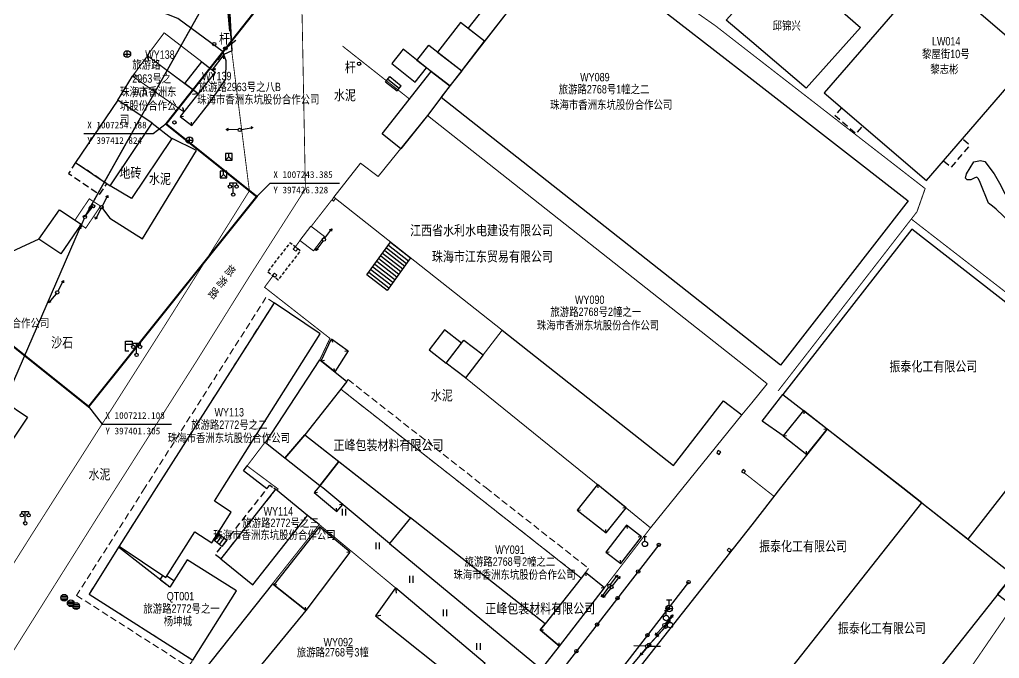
# Model space of a CAD drawing. Extents: x 396500 to 398250, y 1005980 to 1008200.
# Drawn here: x 397391 to 397536.9, y 1007174.6 to 1007269.7 of the extents above; entities that cross this region are included whole.
import ezdxf
from ezdxf.enums import TextEntityAlignment as Align

# ---------------------------------------------------------------- set-up
doc = ezdxf.new("R2010")
doc.units = 0
doc.header["$LTSCALE"] = 0.5
for name, pattern in [('X32', [1.5, 1, -0.5]), ('X39', [3, 2.5, -0.5]), ('X5', [3, 2, -1])]:
    doc.linetypes.add(name, pattern=pattern)
doc.layers.get('0').update_dxf_attribs({"linetype": 'CONTINUOUS'})
doc.layers.add('ASSIST', color=7, linetype='CONTINUOUS', plot=False)
for name, color, linetype in [('DLDW', 11, 'CONTINUOUS'), ('DLSS', 4, 'CONTINUOUS'), ('DMTZ', 3, 'CONTINUOUS'), ('GXYZ', 2, 'CONTINUOUS'), ('JMD', 6, 'CONTINUOUS'), ('SXSS', 5, 'CONTINUOUS'), ('ZBTZ', 3, 'CONTINUOUS'), ('权属人', 160, 'CONTINUOUS'), ('用地红线', 1, 'CONTINUOUS'), ('编号', 90, 'CONTINUOUS'), ('门牌号', 1, 'CONTINUOUS')]:
    doc.layers.add(name, color=color, linetype=linetype)
doc.styles.add('宋体', font='SIMSUN.TTF')
doc.styles.add('细等线体', font='长等线体_0.TTF', dxfattribs={"width": 0.8})
doc.styles.add('黑体', font='simhei.ttf')
doc.linetypes.add('10421', pattern='A,2,[150,AAA.SHX,S=1,R=0,X=0,Y=1],1e-11', length=2)
doc.linetypes.add('10422', pattern='A,2,[150,AAA.SHX,S=1,R=0,X=0,Y=1],2,[177,AAA.SHX,S=1,R=0,X=0,Y=0.8],1e-09', length=4)
doc.linetypes.add('1161', pattern='A,0,[149,AAA.SHX,S=0.15,R=0,X=0,Y=0],-1.6', length=1.6)
doc.linetypes.add('443', pattern='A,5,[169,AAA.SHX,S=0.83,R=0,X=0,Y=0],5', length=10)
doc.linetypes.add('444', pattern='A,4.5,[145,AAA.SHX,S=1,R=0,X=0,Y=1],4.5,-0.5,[146,AAA.SHX,S=1,R=0,X=0,Y=0],-0.5', length=10)
doc.linetypes.add('445', pattern='A,8,-0.5,[147,AAA.SHX,S=1,R=0,X=0,Y=0],-1.5', length=10)

# ---------------------------------------------------------------- blocks, each defined once
blk = doc.blocks.new('gc097')
for p, q in [((-1, 2.9), (-1, 3.5)), ((-1, 3.5), (1, 3.5)), ((0, 0.5), (0, 3.5)), ((1, 3.5), (1, 2.9))]:
    blk.add_line(p, q)
for centre in [(-1, 2.4), (0, 0), (1, 2.4)]:
    blk.add_circle(centre, 0.5)
blk = doc.blocks.new('gc133')
for p, q in [((-1, 0), (1, 0)), ((-0.8, 2.6), (0.8, 2.6)), ((0, 1), (0, 2.6))]:
    blk.add_line(p, q)
blk.add_circle((0, 0), 1)
blk = doc.blocks.new('gc134')
for p, q in [((-0.5, 2.2), (0.5, 2.2)), ((0, 0.8), (0, 2.2))]:
    blk.add_line(p, q)
blk.add_circle((0, 0), 0.8)
blk = doc.blocks.new('gc013b')
at = {"linetype": 'Continuous'}
blk.add_line((0.5, 0), (4, 0), dxfattribs=at)
at = {"linetype": 'Continuous', "flags": 128}
blk.add_lwpolyline([(3.39, 0.35), (4, 0), (3.39, -0.35)], dxfattribs=at)
blk = doc.blocks.new('gc170')
at = {"linetype": 'Continuous'}
blk.add_circle((0, 0), 0.5, dxfattribs=at)
blk = doc.blocks.new('gc013c')
at = {"linetype": 'Continuous'}
blk.add_line((0.5, 0), (4, 0), dxfattribs=at)
at = {"linetype": 'Continuous', "const_width": 0.15, "flags": 128}
blk.add_lwpolyline([(3.775, 0, 1), (3.925, 0, 1)], format="xyb", close=True, dxfattribs=at)
blk = doc.blocks.new('gc053')
for p, q in [((-1, 0), (1, 0)), ((-0.9, 0.43), (0.9, 0.43)), ((-0.88, -0.47), (0.88, -0.47))]:
    blk.add_line(p, q)
blk.add_circle((0, 0), 1)
blk = doc.blocks.new('gc121')
for p, q in [((-0.5, -1), (-0.5, 1)), ((0.5, -1), (0.5, 1))]:
    blk.add_line(p, q)
blk = doc.blocks.new('gc049')
for p, q in [((-1, 1), (-1, -1)), ((1, 1), (-1, 1)), ((-1, -1), (0, 0)), ((0, 0), (0, 1)), ((0, 0), (1, -1)), ((1, -1), (1, 1)), ((-1, -1), (1, -1))]:
    blk.add_line(p, q)
blk = doc.blocks.new('gc043')
for p, q in [((-1, 0), (1, 0)), ((0, -1), (0, 1))]:
    blk.add_line(p, q)
blk.add_circle((0, 0), 1)
blk = doc.blocks.new('gc013a')
at = {"linetype": 'Continuous'}
blk.add_line((0.5, 0), (4, 0), dxfattribs=at)
at = {"linetype": 'Continuous', "flags": 128}
for points in [[(2.77, 0.35), (3.38, 0), (2.77, -0.35)], [(3.39, 0.35), (4, 0), (3.39, -0.35)]]:
    blk.add_lwpolyline(points, dxfattribs=at)
blk = doc.blocks.new('gc076')
for p, q in [((0, 0), (0, 3)), ((0, 3), (2, 3)), ((2, 3), (2, 2)), ((2, 2), (0, 2)), ((1, 0), (0, 0))]:
    blk.add_line(p, q)

msp = doc.modelspace()

# ---------------------------------------------------------------- linework, layer by layer
at = {"layer": 'ASSIST', "linetype": 'Continuous', "flags": 128}
for points in [[(397400.76, 1007240.36), (397454.82, 1007336.65)], [(397445.51, 1007260.46), (397447.21, 1007259.11)], [(397400.76, 1007240.36), (397401.96, 1007241.95)], [(397486.16, 1007191.53), (397470.85, 1007171.76)], [(397490.6, 1007185.99), (397472.24, 1007162.27)]]:
    msp.add_lwpolyline(points, dxfattribs=at)
for points in [[(397442.73, 1007231.73), (397446.25, 1007236.58), (397449.23, 1007234.24), (397445.72, 1007229.42)], [(397420.56, 1007193.3), (397421.86, 1007192.24), (397421.11, 1007191.3), (397419.91, 1007192.28)]]:
    msp.add_lwpolyline(points, close=True, dxfattribs=at)
at = {"layer": 'ASSIST', "linetype": 'Continuous', "elevation": 15.52, "flags": 128}
msp.add_lwpolyline([(397470.5, 1007157.2), (397474.97, 1007164.97), (397484.73, 1007176.67), (397487.18, 1007179.35), (397488.23, 1007181.06)], dxfattribs=at)
at = {"layer": 'DLDW', "color": 11, "linetype": 'Continuous'}
for p, q in [((397445.51, 1007260.46), (397446.13, 1007261.24)), ((397445.82, 1007260.85), (397447.52, 1007259.5)), ((397446.13, 1007261.24), (397447.83, 1007259.89)), ((397447.21, 1007259.11), (397447.83, 1007259.89))]:
    msp.add_line(p, q, dxfattribs=at)
at = {"layer": 'DLSS', "linetype": 'Continuous', "lineweight": 0, "const_width": 0.125, "flags": 128}
for points in [[(397397.25, 1007200), (397412.59, 1007224.12), (397420.27, 1007236.32), (397425.23, 1007244.23), (397422.6, 1007265.08), (397422.22, 1007270.13), (397422.22, 1007272.36), (397423.78, 1007278.43), (397429.07, 1007287.26), (397434.63, 1007296.23), (397439.65, 1007303.14), (397450.82, 1007314.53), (397490.43, 1007346.98), (397500, 1007354.74)], [(397278.92, 1007000), (397281.26, 1007005.09), (397293.17, 1007030.56), (397298, 1007040.41), (397302.14, 1007048.18), (397307.34, 1007057.28), (397313.01, 1007067.08), (397355.29, 1007133.51), (397393.14, 1007193.54), (397394.1, 1007195.04), (397397.24, 1007199.98), (397397.25, 1007200)]]:
    msp.add_lwpolyline(points, dxfattribs=at)
at = {"layer": 'DLSS', "linetype": 'Continuous', "const_width": 0.125, "flags": 128}
for points in [[(397405.37, 1007200), (397417.42, 1007218.97), (397425.23, 1007231.48), (397433.57, 1007244.52), (397433.08, 1007270.23), (397432.93, 1007274.92), (397434.9, 1007282.26), (397437.07, 1007286.77), (397441, 1007293.21), (397443.86, 1007297.37), (397445.85, 1007299.67), (397455.29, 1007309.22), (397473.17, 1007323.79), (397474.09, 1007324.59), (397475.82, 1007322.89), (397479.89, 1007319.26), (397486.74, 1007313.93), (397499.85, 1007302.59), (397500, 1007302.46)], [(397318.75, 1007062.5), (397321.16, 1007066.48), (397339.13, 1007094.61), (397359.91, 1007127.71), (397402.73, 1007195.84), (397405.37, 1007200)]]:
    msp.add_lwpolyline(points, dxfattribs=at)
at = {"layer": 'DMTZ', "linetype": '10421', "lineweight": 0}
msp.add_lwpolyline([(397421.38, 1007264.89), (397414.57, 1007269.89), (397411.54, 1007271.07), (397410.07, 1007272.6)], dxfattribs=at)
at = {"layer": 'DMTZ', "linetype": '10421', "flags": 128}
msp.add_lwpolyline([(397540.26, 1007239.67), (397540.27, 1007239.34), (397539.97, 1007238.84), (397539.45, 1007238.87), (397539.15, 1007238.84), (397538.53, 1007239.47), (397536.41, 1007241.53), (397535.85, 1007241.96), (397535.26, 1007242.4), (397534, 1007245.49), (397533.77, 1007246.02), (397533.5, 1007246.27), (397533.21, 1007246.15), (397532.6, 1007245.86), (397532.05, 1007245.85), (397531.84, 1007246.1), (397531.95, 1007246.75), (397533.05, 1007248.56), (397534.06, 1007248.74), (397534.69, 1007248.58), (397536.09, 1007246.78), (397536.91, 1007245.39), (397537.67, 1007243.82), (397538.9, 1007242), (397539.98, 1007240.51)], close=True, dxfattribs=at)
at = {"layer": 'DMTZ', "linetype": '10422', "flags": 128}
for points in [[(397427.82, 1007199.86), (397424.36, 1007202.57), (397424.89, 1007203.29)], [(397427.82, 1007199.86), (397427.64, 1007200)]]:
    msp.add_lwpolyline(points, dxfattribs=at)
at = {"layer": 'GXYZ', "linetype": 'Continuous'}
for p, q in [((397401.74, 1007242.11), (397453.84, 1007334.9)), ((397400.91, 1007240.56), (397401.81, 1007241.75))]:
    msp.add_line(p, q, dxfattribs=at)
at = {"layer": 'GXYZ', "linetype": 'Continuous', "flags": 128}
msp.add_lwpolyline([(397383.21, 1007200), (397399.96, 1007238.53)], dxfattribs=at)
at = {"layer": 'JMD', "linetype": 'Continuous'}
for p, q in [((397410.08, 1007264.35), (397410.2, 1007263.56)), ((397410.08, 1007264.35), (397410.15, 1007263.86)), ((397421.42, 1007264.53), (397421.35, 1007264.03)), ((397421.42, 1007264.53, 0.7), (397421.39, 1007263.87)), ((397419.68, 1007262.25, 0.7), (397420.22, 1007262.46, 0.3)), ((397419.68, 1007262.25), (397420.17, 1007262.31)), ((397407.84, 1007261.29), (397408.63, 1007261.41)), ((397407.84, 1007261.29), (397408.33, 1007261.37)), ((397417.61, 1007258.7), (397416.78, 1007258.59)), ((397417.61, 1007258.7), (397417.11, 1007258.64)), ((397415.49, 1007256, 0.7), (397415.3, 1007256.65)), ((397415.49, 1007256), (397415.41, 1007256.49)), ((397414.94, 1007255.31), (397415.44, 1007255.37)), ((397416.68, 1007253.96), (397416.61, 1007254.46)), ((397445.96, 1007236.17), (397448.93, 1007233.84)), ((397446.25, 1007236.58), (397449.23, 1007234.24)), ((397444.78, 1007234.56), (397447.76, 1007232.23)), ((397445.07, 1007234.96), (397448.05, 1007232.63)), ((397445.37, 1007235.36), (397448.35, 1007233.04)), ((397445.66, 1007235.77), (397448.64, 1007233.44)), ((397443.9, 1007233.34), (397446.88, 1007231.03)), ((397444.19, 1007233.75), (397447.18, 1007231.43)), ((397444.49, 1007234.15), (397447.47, 1007231.83)), ((397443.01, 1007232.13), (397446, 1007229.82)), ((397443.31, 1007232.53), (397446.3, 1007230.22)), ((397443.6, 1007232.94), (397446.59, 1007230.62)), ((397437.47, 1007222.21), (397437.59, 1007221.72)), ((397439.93, 1007220.41), (397439.44, 1007220.32)), ((397435.91, 1007218.91), (397436.39, 1007219.03)), ((397437.93, 1007217.29), (397437.85, 1007217.78)), ((397507.72, 1007211.52), (397507.78, 1007211.02)), ((397511.22, 1007208.78), (397510.73, 1007208.72)), ((397504.69, 1007207.75), (397505.19, 1007207.81)), ((397508.21, 1007204.97), (397508.15, 1007205.47)), ((397477.04, 1007200.5), (397477.09, 1007200.01)), ((397434.88, 1007199.32, -0.22), (397435.38, 1007199.37, -0.22)), ((397434.88, 1007199.32), (397435.38, 1007199.37)), ((397438.27, 1007196.5, -0.22), (397438.22, 1007197, -0.22)), ((397438.27, 1007196.5), (397438.22, 1007197)), ((397439.12, 1007197.53, 1), (397438.63, 1007197.48, -0.22)), ((397439.12, 1007197.53), (397438.63, 1007197.48)), ((397474.03, 1007196.71), (397474.53, 1007196.77)), ((397481.31, 1007197.05), (397480.81, 1007196.99)), ((397435.67, 1007194.2), (397435.73, 1007193.7)), ((397478.35, 1007193.31), (397478.29, 1007193.81)), ((397481.37, 1007194.46), (397481.44, 1007193.97)), ((397420.7, 1007193.19), (397420.04, 1007192.18)), ((397421.08, 1007192.87), (397420.39, 1007191.89)), ((397421.47, 1007192.56), (397420.75, 1007191.59)), ((397421.86, 1007192.24), (397421.11, 1007191.3)), ((397483.61, 1007192.74), (397483.11, 1007192.68)), ((397440.21, 1007190.44), (397439.72, 1007190.38)), ((397478.31, 1007190.45), (397478.8, 1007190.52)), ((397480.53, 1007188.74), (397480.46, 1007189.24)), ((397475.25, 1007187.4), (397475.31, 1007186.9)), ((397428.85, 1007185.6), (397429.34, 1007185.65)), ((397447, 1007185.12), (397447.1, 1007184.33)), ((397447, 1007185.12), (397447.06, 1007184.63)), ((397478.09, 1007185.16), (397477.59, 1007185.1)), ((397433.67, 1007181.78), (397433.6, 1007182.28)), ((397444.02, 1007180.96), (397444.81, 1007181.07)), ((397444.02, 1007180.96), (397444.51, 1007181.03)), ((397468.5, 1007178.87), (397469, 1007178.91)), ((397471.41, 1007176.46), (397471.35, 1007176.96))]:
    msp.add_line(p, q, dxfattribs=at)
at = {"layer": 'JMD', "linetype": '444', "flags": 128}
for points, elevation in [([(397422.32, 1007268.02), (397421.82, 1007273.5), (397423.5, 1007278.57), (397426.35, 1007283.06), (397428.56, 1007287.42), (397438.72, 1007302.8), (397448.57, 1007312.73), (397463.85, 1007325.6), (397469.18, 1007329.8), (397486.2, 1007343.93), (397484.3, 1007348.48), (397492.43, 1007355.25), (397494.65, 1007352.02), (397500, 1007356.51)], 1.42), ([(397393.91, 1007237.04), (397388.54, 1007234.56), (397382.95, 1007230.25), (397378.93, 1007223.89), (397378.06, 1007220.05)], -0.32)]:
    msp.add_lwpolyline(points, dxfattribs=dict(at, elevation=elevation))
at = {"layer": 'JMD', "linetype": 'Continuous', "flags": 128}
for points in [[(397460.25, 1007266.5), (397457.8, 1007268.4), (397470.23, 1007284.24), (397472.48, 1007282.24)], [(397460.25, 1007266.5), (397456.65, 1007269.3), (397453.23, 1007264.89), (397456.83, 1007262.1)], [(397450.18, 1007263.66), (397451.94, 1007265.9), (397456.83, 1007262.1), (397455.08, 1007259.85)], [(397420.13, 1007261.9), (397414.94, 1007255.31), (397416.68, 1007253.96), (397419.32, 1007257.41), (397421.72, 1007260.87), (397421.79, 1007263.6), (397421.42, 1007264.53), (397419.68, 1007262.25)], [(397447.77, 1007250.5), (397445.02, 1007252.72), (397452.28, 1007262), (397455.08, 1007259.85), (397451.76, 1007255.45)], [(397437.47, 1007222.21), (397439.93, 1007220.41), (397437.93, 1007217.29), (397435.91, 1007218.91)], [(397454.54, 1007218.59), (397457.15, 1007221.99), (397460.01, 1007219.8), (397457.39, 1007216.39)], [(397430.49, 1007204.46), (397427.63, 1007206.73), (397435.7, 1007219.07), (397439.72, 1007215.86), (397433.49, 1007207.92)], [(397504.69, 1007207.75), (397501.57, 1007209.97), (397504.62, 1007213.93), (397507.72, 1007211.52)], [(397425.74, 1007185.57), (397433.9, 1007195.93), (397429.14, 1007199.82), (397420.98, 1007189.47)], [(397468.73, 1007173.04), (397471.41, 1007176.46), (397468.5, 1007178.87), (397469.28, 1007179.8), (397449.23, 1007195.56), (397446.1, 1007191.76)], [(397440.21, 1007190.44), (397435.67, 1007194.2), (397428.85, 1007185.6), (397433.67, 1007181.78)], [(397421.63, 1007167.07), (397433.67, 1007181.78), (397428.66, 1007185.74), (397417, 1007171.03)]]:
    msp.add_lwpolyline(points, close=True, dxfattribs=at)
at = {"layer": 'JMD', "color": 6, "linetype": '443', "flags": 128}
for points in [[(397500, 1007264.61, 0.15, 0.15, 0), (397494.59, 1007268.82, 0.15, 0.15, 0), (397473.5, 1007283.59, 0, 0, 0)], [(397543.75, 1007200, 0.15, 0.15, 0), (397544.53, 1007204.88, 0.15, 0.15, 0), (397547.31, 1007221.79, 0.15, 0.15, 0), (397523.76, 1007240.04, 0, 0, 0)]]:
    msp.add_lwpolyline(points, format="xyseb", dxfattribs=at)
at = {"layer": 'JMD', "linetype": 'Continuous', "flags": 128}
for points in [[(397500, 1007221.65), (397453.76, 1007258.15), (397472.47, 1007282.24), (397500, 1007260.85)], [(397500, 1007260.85), (397523.3, 1007242.75), (397504.28, 1007218.28), (397500, 1007221.65)], [(397538.17, 1007200), (397543.93, 1007207.36), (397538.66, 1007211.49), (397546.18, 1007221.1), (397523.82, 1007238.52), (397504.62, 1007213.93), (397511.22, 1007208.79), (397522.48, 1007200)], [(397442.73, 1007231.73), (397446.25, 1007236.58)], [(397449.23, 1007234.24), (397445.72, 1007229.42)], [(397462.84, 1007223.49), (397488.35, 1007203.34), (397495.8, 1007212.97), (397498.54, 1007210.87)], [(397522.48, 1007200), (397511.22, 1007208.78), (397504.3, 1007200)], [(397476.64, 1007200), (397474.03, 1007196.71), (397478.35, 1007193.31), (397481.31, 1007197.05), (397477.66, 1007200)], [(397477.66, 1007200), (397477.04, 1007200.5), (397476.64, 1007200)], [(397500, 1007165.76), (397525.32, 1007197.78), (397522.48, 1007200)], [(397504.3, 1007200), (397500, 1007194.54)], [(397522.48, 1007200), (397525.32, 1007197.78), (397532.2, 1007192.38), (397538.17, 1007200)], [(397500, 1007165.76), (397525.32, 1007197.78), (397538.91, 1007187.09), (397503.5, 1007142.31), (397500, 1007144.97)], [(397500, 1007194.54), (397475.2, 1007163.08), (397489.73, 1007152.77), (397500, 1007165.76)], [(397421.11, 1007191.3), (397419.91, 1007192.28)], [(397420.56, 1007193.3), (397421.86, 1007192.24)]]:
    msp.add_lwpolyline(points, dxfattribs=at)
for points, elevation in [([(397500, 1007273.9), (397504.44, 1007278.84), (397516.19, 1007268.56), (397508.09, 1007259.53), (397500, 1007266.42)], 1.99), ([(397500, 1007266.42), (397496.19, 1007269.66), (397500, 1007273.9)], 1.99), ([(397421.26, 1007200), (397435.77, 1007222.93), (397428.9, 1007227.55), (397411.37, 1007200)], 1.58), ([(397436.14, 1007200), (397435.73, 1007200.34), (397438.56, 1007203.94), (397443.57, 1007200)], 1), ([(397411.37, 1007200), (397405.84, 1007191.32), (397412.8, 1007186.7), (397417.1, 1007193.45), (397419.63, 1007191.84), (397422.53, 1007196.4), (397420.02, 1007198.05), (397421.26, 1007200)], 1.58), ([(397435.45, 1007200), (397434.88, 1007199.32), (397438.27, 1007196.5), (397439.12, 1007197.53), (397436.14, 1007200)], 2.07), ([(397436.14, 1007200), (397435.73, 1007200.34), (397435.45, 1007200)], 2.07), ([(397443.57, 1007200), (397449.23, 1007195.56), (397446.1, 1007191.76), (397436.14, 1007200)], 1)]:
    msp.add_lwpolyline(points, dxfattribs=dict(at, elevation=elevation))
for points, elevation in [([(397526.01, 1007245.75), (397541.76, 1007263.98), (397526.56, 1007277.05), (397510.81, 1007258.82)], 1.55), ([(397378.06, 1007220.05), (397392.21, 1007210.53), (397384.91, 1007199.69), (397370.76, 1007209.21)], 5.69), ([(397435.73, 1007200.34), (397430.49, 1007204.46), (397433.49, 1007207.92), (397438.56, 1007203.94)], 1.12), ([(397494.82, 1007205.22), (397495.17, 1007205), (397495.39, 1007205.36), (397495.03, 1007205.58)], 2.11), ([(397498.5, 1007202.41), (397498.86, 1007202.19), (397499.08, 1007202.55), (397498.72, 1007202.77)], 2.1), ([(397483.61, 1007192.74), (397481.37, 1007194.46), (397478.31, 1007190.45), (397480.53, 1007188.74)], 1.7), ([(397405.76, 1007191.18), (397401.37, 1007184.2), (397416.82, 1007174.38), (397423.32, 1007184.71), (397415.97, 1007189.33), (397413.38, 1007185.22)], 1.58), ([(397478.09, 1007185.16), (397475.25, 1007187.4), (397474.62, 1007186.6), (397469.28, 1007179.8), (397468.5, 1007178.87), (397471.41, 1007176.46)], 2.04)]:
    msp.add_lwpolyline(points, close=True, dxfattribs=dict(at, elevation=elevation))
at = {"layer": 'JMD', "linetype": 'Continuous', "lineweight": 0}
for points in [[(397415.61, 1007260.21), (397418.13, 1007263.43), (397412.57, 1007267.75), (397410.02, 1007264.4)], [(397417.61, 1007258.7), (397415.49, 1007256), (397407.84, 1007261.29), (397410.08, 1007264.35)], [(397437.76, 1007242.71), (397438.05, 1007243.08), (397437.81, 1007243.27), (397437.53, 1007242.92)], [(397434.4, 1007239), (397436.41, 1007237.44), (397434.75, 1007235.3), (397432.74, 1007236.86)], [(397432.06, 1007235.88), (397431.75, 1007235.54), (397432.14, 1007235.24), (397432.45, 1007235.58)], [(397429.32, 1007231.7), (397428.97, 1007231.96), (397428.69, 1007231.63), (397429.05, 1007231.37)], [(397496.96, 1007190.77), (397496.72, 1007190.45), (397496.35, 1007190.73), (397496.6, 1007191.05)]]:
    msp.add_lwpolyline(points, close=True, dxfattribs=at)
at = {"layer": 'JMD', "color": 6, "linetype": '443', "const_width": 0.15, "flags": 128}
for points in [[(397439.1, 1007265.78), (397449.1, 1007257.88)], [(397503.94, 1007214.46), (397524.6, 1007241.12), (397525.82, 1007244.57), (397500, 1007264.61)], [(397400.13, 1007239.19), (397400.87, 1007238.68), (397403.08, 1007241.96), (397401.4, 1007243.05), (397399.26, 1007239.87)], [(397437.53, 1007242.92), (397434.46, 1007238.98)], [(397432.76, 1007236.84), (397432.06, 1007235.88)], [(397428.75, 1007231.59), (397427.49, 1007229.88), (397437.22, 1007222.27), (397435.7, 1007219.07)], [(397427.63, 1007206.73), (397427.55, 1007206.79), (397424.89, 1007203.29), (397429.29, 1007200.01), (397429.31, 1007200)], [(397427.63, 1007206.73), (397427.55, 1007206.79), (397424.89, 1007203.29), (397429.31, 1007200)], [(397498.89, 1007202.24), (397500, 1007201.37)], [(397500, 1007201.37), (397501.74, 1007200)], [(397429.31, 1007200), (397429.49, 1007199.85), (397429.34, 1007199.67)], [(397501.74, 1007200), (397503.32, 1007198.76)], [(397447, 1007185.12), (397435.64, 1007194.55), (397428.66, 1007185.74)], [(397478.09, 1007185.16), (397484.96, 1007194.09)], [(397531.06, 1007170.77), (397532.62, 1007173.28), (397538, 1007181.13), (397540.82, 1007185.25)]]:
    msp.add_lwpolyline(points, dxfattribs=at)
at = {"layer": 'JMD', "linetype": 'Continuous'}
for points in [[(397448.11, 1007265.3), (397446.44, 1007263.17), (397449.93, 1007260.39), (397451.6, 1007262.54)], [(397420.13, 1007261.9), (397417.61, 1007258.7), (397415.61, 1007260.21), (397418.13, 1007263.43)], [(397404.5, 1007244.98), (397410.78, 1007254.3), (397405.65, 1007257.75), (397399.37, 1007248.43)], [(397396.96, 1007241.42), (397400.18, 1007239.26), (397397.18, 1007234.85), (397393.91, 1007237.04)], [(397456.82, 1007221.56), (397454.29, 1007223.52), (397452.01, 1007220.55), (397454.54, 1007218.59)], [(397511.22, 1007208.78), (397507.72, 1007211.52), (397504.69, 1007207.75), (397508.21, 1007204.97)], [(397460.33, 1007173.86), (397447, 1007185.12), (397444.02, 1007180.96), (397457.46, 1007170.25)]]:
    msp.add_lwpolyline(points, close=True, dxfattribs=at)
at = {"layer": 'JMD', "linetype": '445', "flags": 128}
msp.add_lwpolyline([(397405.65, 1007257.75), (397407.84, 1007261.29)], dxfattribs=at)
at = {"layer": 'JMD', "linetype": 'X5', "elevation": 1.55, "flags": 128}
for points in [[(397513.39, 1007256.6), (397512.38, 1007255.49), (397515.57, 1007252.74), (397516.55, 1007253.88)], [(397528.56, 1007248.7), (397529.72, 1007247.76), (397532.48, 1007250.99), (397531.37, 1007251.96)]]:
    msp.add_lwpolyline(points, dxfattribs=at)
at = {"layer": 'JMD', "linetype": 'Continuous', "lineweight": 0}
for points in [[(397477.66, 1007200), (397457.39, 1007216.39), (397462.84, 1007223.49), (397437.81, 1007243.27), (397441.78, 1007248.37), (397444.42, 1007246.36), (397451.76, 1007255.45), (397500, 1007217.33)], [(397500, 1007217.33), (397502.28, 1007215.53), (397500, 1007212.68)], [(397443.57, 1007200), (397433.49, 1007207.92), (397438.82, 1007214.72), (397457.56, 1007200)], [(397500, 1007212.68), (397498.54, 1007210.87), (397489.74, 1007200)], [(397457.56, 1007200), (397474.62, 1007186.6), (397469.28, 1007179.8), (397443.57, 1007200)], [(397489.74, 1007200), (397484.96, 1007194.09), (397477.66, 1007200)]]:
    msp.add_lwpolyline(points, dxfattribs=at)
at = {"layer": 'JMD', "linetype": 'X5', "flags": 128}
msp.add_lwpolyline([(397399.37, 1007248.43), (397398.3, 1007246.84), (397402.94, 1007243.71), (397404.02, 1007245.3)], close=True, dxfattribs=at)
at = {"layer": 'JMD', "linetype": 'X32', "flags": 128}
msp.add_lwpolyline([(397427.96, 1007232.2), (397429.54, 1007230.98), (397432.85, 1007235.27), (397431.27, 1007236.49)], close=True, dxfattribs=at)
at = {"layer": 'JMD', "linetype": 'X5', "lineweight": 0}
for points in [[(397411.37, 1007200), (397428.9, 1007227.55), (397427.7, 1007228.35), (397409.67, 1007200)], [(397457.56, 1007200), (397438.82, 1007214.72), (397439.93, 1007216.13), (397460.47, 1007200)], [(397409.67, 1007200), (397399.5, 1007184), (397416.12, 1007173.4), (397416.81, 1007174.36), (397401.37, 1007184.2), (397405.76, 1007191.18), (397405.84, 1007191.32), (397411.37, 1007200)], [(397460.47, 1007200), (397475.73, 1007188.02), (397474.62, 1007186.6), (397457.56, 1007200)]]:
    msp.add_lwpolyline(points, dxfattribs=at)
at = {"layer": 'JMD', "linetype": 'X5', "flags": 128}
for points in [[(397428.87, 1007200), (397429.14, 1007199.82), (397420.98, 1007189.47), (397420.14, 1007190.06), (397427.94, 1007200)], [(397427.94, 1007200), (397428.25, 1007200.4), (397428.87, 1007200)]]:
    msp.add_lwpolyline(points, dxfattribs=at)
at = {"layer": 'JMD', "linetype": 'X39', "elevation": 1.58, "flags": 128}
msp.add_lwpolyline([(397411.97, 1007186.32), (397412.36, 1007186.99), (397412.8, 1007186.7), (397412.94, 1007186.91), (397414.02, 1007186.23), (397413.38, 1007185.22)], close=True, dxfattribs=at)
at = {"layer": 'SXSS', "linetype": '10421', "flags": 128}
msp.add_lwpolyline([(397538.67, 1007182.55), (397536.59, 1007184.17), (397538.75, 1007186.89), (397540.62, 1007185.39)], close=True, dxfattribs=at)
at = {"layer": 'ZBTZ', "linetype": 'Continuous', "flags": 128}
msp.add_lwpolyline([(397421.42, 1007264.53), (397421.38, 1007264.89), (397414.57, 1007269.89), (397411.54, 1007271.07), (397410.07, 1007272.6), (397410.18, 1007274.18), (397412.97, 1007278.56), (397415.81, 1007280.9), (397417.99, 1007282.35), (397422.83, 1007285.9), (397424.2, 1007287.11), (397435.78, 1007303.4), (397443.41, 1007310.68), (397447.67, 1007314.18), (397448.83, 1007315.57), (397450.29, 1007314.17), (397439.65, 1007303.14), (397434.63, 1007296.23), (397429.07, 1007287.26), (397423.78, 1007278.43), (397422.22, 1007272.36), (397422.6, 1007265.08)], close=True, dxfattribs=at)
at = {"layer": 'ZBTZ', "linetype": '1161', "flags": 128}
for points in [[(397410.78, 1007254.3), (397413.7, 1007252.03), (397407.67, 1007243.11), (397404.5, 1007244.98)], [(397403.23, 1007241.79), (397404.48, 1007240.16), (397409.34, 1007237.08), (397417.38, 1007250.24), (397413.75, 1007252.03)], [(397435.64, 1007194.55), (397433.9, 1007195.93)]]:
    msp.add_lwpolyline(points, dxfattribs=at)
at = {"layer": '用地红线', "linetype": 'Continuous', "const_width": 0.3, "flags": 128}
msp.add_lwpolyline([(396896.97, 1006409.31, -0.090189), (397228.69, 1007024.03), (397387.8, 1007222.91), (397401.3, 1007212.11), (397426.33, 1007243.38), (397412.82, 1007254.19), (397549.49, 1007427.16), (397597.06, 1007408.49), (397590.11, 1007392.96), (397593.63, 1007391.18), (397580.3, 1007365.5), (397677.78, 1007288.14), (397658.98, 1007180.18), (397680.1, 1007163.58), (397691.21, 1007135.06, -0.057003), (397648.05, 1007084.95), (397357.5, 1006816.5, 0.141668), (397271.32, 1006673.86), (397185.66, 1006354.4)], format="xyb", dxfattribs=at)
at = {"layer": '用地红线', "linetype": 'Continuous', "flags": 128}
for points in [[(397412.82, 1007254.19), (397410.93, 1007252.73), (397400.6, 1007252.73)], [(397426.33, 1007243.38), (397428.3, 1007245.36), (397438.63, 1007245.36)], [(397401.3, 1007212.11), (397403.3, 1007209.49), (397413.64, 1007209.49)]]:
    msp.add_lwpolyline(points, dxfattribs=at)

# ---------------------------------------------------------------- block references
at = {"layer": 'DLDW', "linetype": 'Continuous', "xscale": 0.5, "yscale": 0.5}
for p in [(397422.83, 1007243.67, 0.98), (397408.45, 1007219.8)]:
    msp.add_blockref('gc097', p, dxfattribs=at)
at = {"layer": 'DLDW', "linetype": 'Continuous', "xscale": 0.5, "yscale": 0.5, "zscale": 0.5}
msp.add_blockref('gc097', (397391.86, 1007194.74, 16.34), dxfattribs=at)
at = {"layer": 'DLSS', "linetype": 'Continuous', "xscale": 0.4999999999994961, "yscale": 0.50000000000054}
msp.add_blockref('gc076', (397406.8, 1007220.38, 0.46), dxfattribs=at)
at = {"layer": 'GXYZ', "linetype": 'Continuous'}
for name, p, xscale, yscale, rotation in [('gc013c', (397421.65, 1007265.41), 0.5, 0.5, 39.15274957382208), ('gc013c', (397421.65, 1007265.41), 0.5, 0.5, 235.7665150807594), ('gc013b', (397423.79, 1007253.31, 0.5), 0.4999999999999997, 0.5, 178.0805434300715), ('gc013b', (397423.79, 1007253.31, 0.5), 0.5, 0.5, 10.60955148886623), ('gc013b', (397403.23, 1007241.79), 0.5, 0.5, 62.55230459268633), ('gc013a', (397400.76, 1007240.36), 0.5, 0.5, 60.68868092938062), ('gc013b', (397403.23, 1007241.79), 0.4999999999999999, 0.5, 242.513650192515), ('gc013a', (397400.76, 1007240.36), 0.5, 0.5, 246.4948602000997), ('gc013b', (397436.32, 1007236.97), 0.5, 0.5, 54.58832381419117), ('gc013b', (397436.32, 1007236.97), 0.5, 0.5, 233.9173162355364), ('gc013b', (397396.63, 1007229.11), 0.5, 0.5, 62.51365019251505), ('gc013b', (397396.63, 1007229.11, 0.44), 0.4999999999693184, 0.50000000000054, 230.0763722068533), ('gc013b', (397478.83, 1007185.43, 2.2), 0.4999999999559626, 0.50000000000054, 53.60360155437954), ('gc013b', (397479.12, 1007185.26), 0.5, 0.5, 50.79527577938504), ('gc013b', (397478.83, 1007185.43, 2.2), 0.499999999956047, 0.50000000000054, 233.838947901704), ('gc013b', (397479.12, 1007185.26), 0.5, 0.5, 231.8788684368353), ('gc013b', (397487.01, 1007179.58, 2.48), 0.5000000000314289, 0.50000000000054, 50.68290646336029), ('gc013b', (397487.18, 1007179.35), 0.5, 0.5, 58.61644902885915), ('gc013b', (397487.01, 1007179.58, 2.48), 0.4999999999511658, 0.50000000000054, 228.2854510517529), ('gc013b', (397487.18, 1007179.35), 0.5, 0.5, 227.5577055856423), ('gc013b', (397484.73, 1007176.67), 0.5, 0.5, 47.55770558564226), ('gc013c', (397484.44, 1007176.45, 4.55), 0.5000000000045307, 0.50000000000054, 179.0385732883249), ('gc013b', (397484.73, 1007176.67), 0.5, 0.5, 230.1448098805896), ('gc013c', (397484.44, 1007176.45, 4.55), 0.4999999999878536, 0.50000000000054, 359.6098595963082)]:
    msp.add_blockref(name, p, dxfattribs=dict(at, xscale=xscale, yscale=yscale, rotation=rotation))
for name, p, xscale, yscale in [('gc043', (397407.05, 1007264.6), 0.5, 0.5), ('gc170', (397420.01, 1007266.08), 0.5, 0.5), ('gc170', (397421.65, 1007265.41), 0.5, 0.5), ('gc170', (397421.65, 1007265.41), 0.5, 0.5), ('gc170', (397441.56, 1007263.15), 0.5, 0.5), ('gc170', (397414.08, 1007254.43, 0.82), 0.5, 0.5), ('gc170', (397423.79, 1007253.31, 0.5), 0.5, 0.5), ('gc170', (397401.96, 1007241.95), 0.5, 0.5), ('gc170', (397401.96, 1007241.95), 0.5, 0.5), ('gc170', (397403.23, 1007241.79), 0.5, 0.5), ('gc170', (397403.23, 1007241.79), 0.5, 0.5), ('gc170', (397400.76, 1007240.36), 0.5, 0.5), ('gc170', (397400.76, 1007240.36), 0.5, 0.5), ('gc170', (397436.32, 1007236.97), 0.5, 0.5), ('gc170', (397396.63, 1007229.11, 0.44), 0.4999999999994961, 0.50000000000054), ('gc170', (397396.63, 1007229.11), 0.5, 0.5), ('gc170', (397478.83, 1007185.43, 2.2), 0.4999999999994961, 0.50000000000054), ('gc170', (397479.12, 1007185.26), 0.5, 0.5), ('gc053', (397397.67, 1007183.66, 0.35), 0.5, 0.5), ('gc053', (397398.64, 1007182.84, 0.56), 0.5, 0.5), ('gc053', (397399.45, 1007182.42, 0.54), 0.5, 0.5), ('gc170', (397487.01, 1007179.58, 2.48), 0.4999999999994961, 0.50000000000054), ('gc170', (397487.18, 1007179.35), 0.5, 0.5), ('gc170', (397484.44, 1007176.45, 4.55), 0.4999999999994961, 0.50000000000054), ('gc170', (397484.73, 1007176.67), 0.5, 0.5)]:
    msp.add_blockref(name, p, dxfattribs=dict(at, xscale=xscale, yscale=yscale))
at = {"layer": 'GXYZ', "linetype": 'Continuous', "xscale": 0.5, "yscale": 0.5, "zscale": 0.5}
for name, p in [('gc043', (397416.3, 1007251.78)), ('gc049', (397422.18, 1007249.29)), ('gc049', (397421.38, 1007246.67)), ('gc134', (397484.1, 1007191.67, 15.38)), ('gc134', (397487.26, 1007180.65, 15.25)), ('gc134', (397487.86, 1007179.59, 15.89))]:
    msp.add_blockref(name, p, dxfattribs=at)
at = {"layer": 'GXYZ', "linetype": 'Continuous', "xscale": 0.5, "yscale": 0.5, "zscale": 0.5, "rotation": 0.003033746810568585}
msp.add_blockref('gc133', (397487.71, 1007182.07), dxfattribs=at)
at = {"layer": 'ZBTZ', "linetype": 'Continuous', "xscale": 0.5, "yscale": 0.5}
for p in [(397439.36, 1007196.4), (397444.36, 1007191.4), (397449.36, 1007186.4), (397454.36, 1007181.4), (397459.36, 1007176.4)]:
    msp.add_blockref('gc121', p, dxfattribs=at)
for p, rotation in [((397486.16, 1007191.53), 232.2397498906994), ((397483.1, 1007187.57), 232.2397498906994), ((397490.6, 1007185.99), 232.2572986959049), ((397480.04, 1007183.62), 232.2397498906994), ((397487.54, 1007182.04), 232.2572986959049), ((397476.98, 1007179.67), 232.2397498906994), ((397484.48, 1007178.08), 232.2572986959049), ((397473.91, 1007175.71), 232.2397498906994)]:
    msp.add_blockref('gc170', p, dxfattribs=dict(at, rotation=rotation))

# ---------------------------------------------------------------- texts
at = {"layer": 'DLSS', "linetype": 'Continuous', "style": '细等线体', "width": 0.8}
for s, p in [('水泥', (397439.45, 1007258.5)), ('地砖', (397407.51, 1007246.93)), ('水泥', (397411.92, 1007246.05)), ('沙石', (397397.36, 1007221.68)), ('水泥', (397453.87, 1007213.81)), ('水泥', (397402.92, 1007202.06))]:
    msp.add_text(s, height=1.5, dxfattribs=at).set_placement(p, align=Align.MIDDLE)
at = {"layer": 'DLSS', "linetype": 'Continuous', "insert": (397418.9, 1007228.79), "char_height": 1.25, "width": 0.8, "attachment_point": 7, "rotation": 323.6053, "style": '细等线体'}
msp.add_mtext('旅游路', dxfattribs=at)
at = {"layer": 'GXYZ', "linetype": 'Continuous', "style": '宋体', "width": 0.8}
for p in [(397421.52, 1007266.91), (397440.25, 1007262.65)]:
    msp.add_text('杆', height=1.5, dxfattribs=at).set_placement(p, align=Align.MIDDLE)
at = {"layer": 'JMD', "linetype": 'Continuous', "style": '宋体', "width": 0.8}
for s, p in [('江西省水利水电建设有限公司', (397449.15, 1007237.15)), ('珠海市江东贸易有限公司', (397452.4, 1007233.26)), ('振泰化工有限公司', (397520.49, 1007216.9)), ('正峰包装材料有限公司', (397437.75, 1007205.19)), ('振泰化工有限公司', (397501.09, 1007190.13)), ('正峰包装材料有限公司', (397460.34, 1007180.87)), ('振泰化工有限公司', (397512.83, 1007177.94))]:
    msp.add_text(s, height=1.5, dxfattribs=at).set_placement(p, align=Align.BOTTOM_LEFT)
at = {"layer": '权属人', "linetype": 'Continuous', "char_height": 1.25, "attachment_point": 1, "style": '细等线体'}
for s, width, insert, own_width in [('邱锦兴', 1.5156, (397503.11, 1007269.45), 5.2705), ('黎志彬', 1.5156, (397526.58, 1007262.97), 4.6808), ('珠海市香洲东坑股份合作公司', 2.4705, (397405.97, 1007259.62, 24), 9.4917), ('珠海市香洲东坑股份合作公司', 2.4705, (397417.46, 1007258.47, 24), 21.0509), ('珠海市香洲东坑股份合作公司', 2.4705, (397469.98, 1007257.68), 17.6346), ('珠海市香洲东坑股份合作公司', 2.4705, (397377.25, 1007225.17, 23.68), 19.4652), ('珠海市香洲东坑股份合作公司', 2.4705, (397468.03, 1007224.85), 18.4544), ('珠海市香洲东坑股份合作公司', 2.4705, (397413.08, 1007208.08), 17.7568), ('珠海市香洲东坑股份合作公司', 2.4705, (397419.86, 1007193.64), 17.9188), ('珠海市香洲东坑股份合作公司', 2.4705, (397455.6, 1007187.73), 18.0198), ('杨坤城', 2.4705, (397412.49, 1007180.8), 17.7568)]:
    msp.add_mtext_dynamic_manual_height_columns(s, width=width, gutter_width=1, heights=[0], dxfattribs=dict(at, insert=insert)).dxf.set("width", own_width)
at = {"layer": '用地红线', "linetype": 'Continuous', "style": '黑体'}
for s, p in [('X 1007254.188', (397401.1, 1007253.23)), ('X 1007243.385', (397428.8, 1007245.86)), ('X 1007212.108', (397403.8, 1007209.99))]:
    msp.add_text(s, height=1, dxfattribs=at).set_placement(p, align=Align.BOTTOM_LEFT)
for s, p in [('Y 397412.824', (397401.1, 1007252.23)), ('Y 397426.328', (397428.8, 1007244.86)), ('Y 397401.305', (397403.8, 1007208.99))]:
    msp.add_text(s, height=1, dxfattribs=at).set_placement(p, align=Align.TOP_LEFT)
at = {"layer": '编号', "linetype": 'Continuous', "char_height": 1.25, "attachment_point": 1, "style": '细等线体'}
for s, insert in [('LW014', (397526.83, 1007267.13)), ('WY138', (397409.73, 1007265.14, 24)), ('WY139', (397418.18, 1007261.95, 24)), ('WY089', (397474.47, 1007261.79)), ('WY090', (397473.7, 1007228.65)), ('WY113', (397420.04, 1007211.9)), ('WY114', (397427.35, 1007197.15)), ('WY091', (397461.83, 1007191.44)), ('QT001', (397412.93, 1007184.52)), ('WY092', (397436.27, 1007177.68))]:
    msp.add_mtext_dynamic_manual_height_columns(s, width=0.9323, gutter_width=1, heights=[0], dxfattribs=dict(at, insert=insert))
at = {"layer": '门牌号', "linetype": 'Continuous', "char_height": 1.25, "attachment_point": 1, "style": '细等线体'}
for s, width, heights, insert, own_width in [('黎屋街10号', 4.8774, [0], (397525.35, 1007265.24), 7.9899), ('\\pt1.8;旅游路2963号之八A', 9.8721, [0.632], (397407.8, 1007263.66, 24), 6.945), ('\\pt1.8;旅游路2963号之八B', 9.8721, [0.632], (397417.66, 1007260.33, 24), 13.5533), ('\\pt1.8;旅游路2768号1幢之二', 9.8721, [0.632], (397471.26, 1007259.98), 15.0077), ('\\pt1.8;旅游路2768号2幢之一', 9.8721, [0.632], (397470.03, 1007226.85), 13.7456), ('\\pt1.8;旅游路2772号之二', 9.8721, [0.632], (397416.55, 1007210.04), 12.1329), ('\\pt1.8;旅游路2772号之三', 9.8721, [0.632], (397424.17, 1007195.43), 12.1102), ('\\pt1.8;旅游路2768号2幢之二', 9.8721, [0.632], (397457.25, 1007189.67), 13.605), ('\\pt1.8;旅游路2772号之一', 9.8721, [0.632], (397409.44, 1007182.67), 12.1329), ('\\pt1.8;旅游路2768号3幢', 9.8721, [0.632], (397432.28, 1007176.17), 10.2468)]:
    msp.add_mtext_dynamic_manual_height_columns(s, width=width, gutter_width=1, heights=heights, dxfattribs=dict(at, insert=insert)).dxf.set("width", own_width)

doc.saveas('drawing.dxf')
